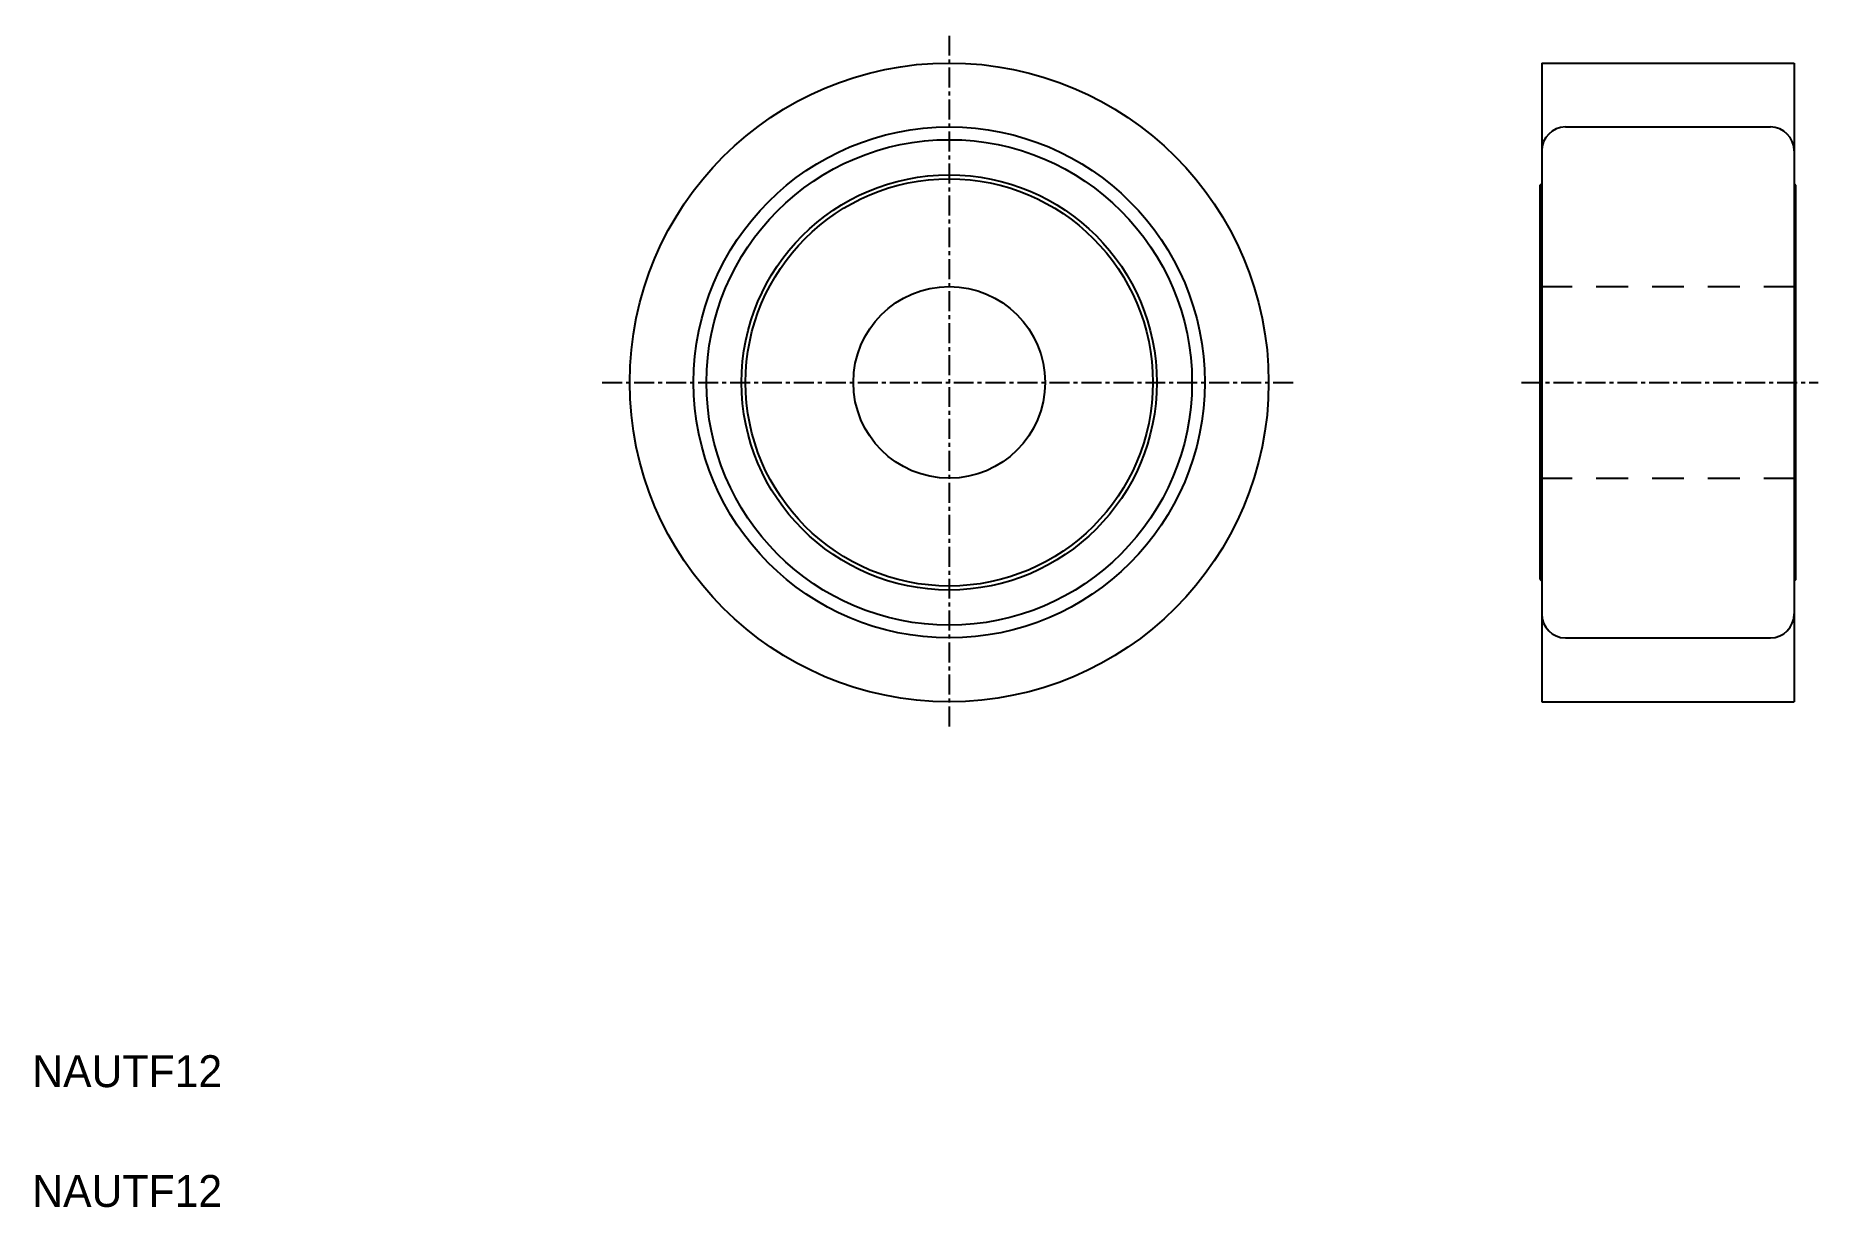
# Model space of a CAD drawing. Extents: x 99 to 210, y 85 to 158.
import ezdxf

# ---------------------------------------------------------------- set-up
doc = ezdxf.new("R2010")
doc.units = 0
doc.linetypes.add('CENTER', pattern=[2, 1.25, -0.25, 0.25, -0.25])
doc.linetypes.add('DASHED', pattern=[3.5, 2, -1.5])
doc.layers.get('0').update_dxf_attribs({"linetype": 'CONTINUOUS'})
doc.layers.add('CENTER', color=1, linetype='CENTER')

msp = doc.modelspace()

# ---------------------------------------------------------------- linework, layer by layer
at = {"color": 7, "linetype": 'CONTINUOUS'}
for p, q in [((192.8, 156.53), (208.6, 156.53)), ((192.8, 156.53), (192.8, 116.53)), ((208.6, 156.53), (208.6, 116.53)), ((194.28, 152.53), (207.12, 152.53)), ((192.7, 148.88), (192.8, 148.98)), ((192.7, 124.18), (192.7, 148.88)), ((208.7, 148.88), (208.6, 148.98)), ((208.7, 124.18), (208.7, 148.88)), ((192.8, 136.53), (192.8, 136.53)), ((208.6, 136.53), (208.6, 136.53)), ((192.7, 124.18), (192.8, 124.08)), ((208.7, 124.18), (208.6, 124.08)), ((194.28, 120.53), (207.12, 120.53)), ((192.8, 116.53), (208.6, 116.53))]:
    msp.add_line(p, q, dxfattribs=at)
at = {"color": 3, "linetype": 'DASHED'}
for p, q in [((192.7, 142.53), (208.7, 142.53)), ((192.7, 130.53), (208.7, 130.53))]:
    msp.add_line(p, q, dxfattribs=at)
at = {"color": 7, "linetype": 'CONTINUOUS'}
for radius in [20, 16, 15.2, 13, 12.75, 6]:
    msp.add_circle((155.7, 136.53), radius, dxfattribs=at)
for centre, start, end in [((194.3, 151.03), 90.7356, 180), ((207.1, 151.03), 0, 89.2644), ((194.3, 122.03), 180, 269.2644), ((207.1, 122.03), 270.7356, 0)]:
    msp.add_arc(centre, 1.5, start, end, dxfattribs=at)
at = {"layer": 'CENTER', "color": 1, "linetype": 'CENTER'}
for p, q in [((155.7, 158.24), (155.7, 114.81)), ((133.98, 136.53), (177.42, 136.53)), ((191.53, 136.53), (210.11, 136.53))]:
    msp.add_line(p, q, dxfattribs=at)

# ---------------------------------------------------------------- texts
at = {"color": 7, "linetype": 'CONTINUOUS'}
for p in [(98.29, 92.4), (98.29, 84.9)]:
    msp.add_text('NAUTF12', height=2, dxfattribs=at).set_placement(p)

doc.saveas('drawing.dxf')
